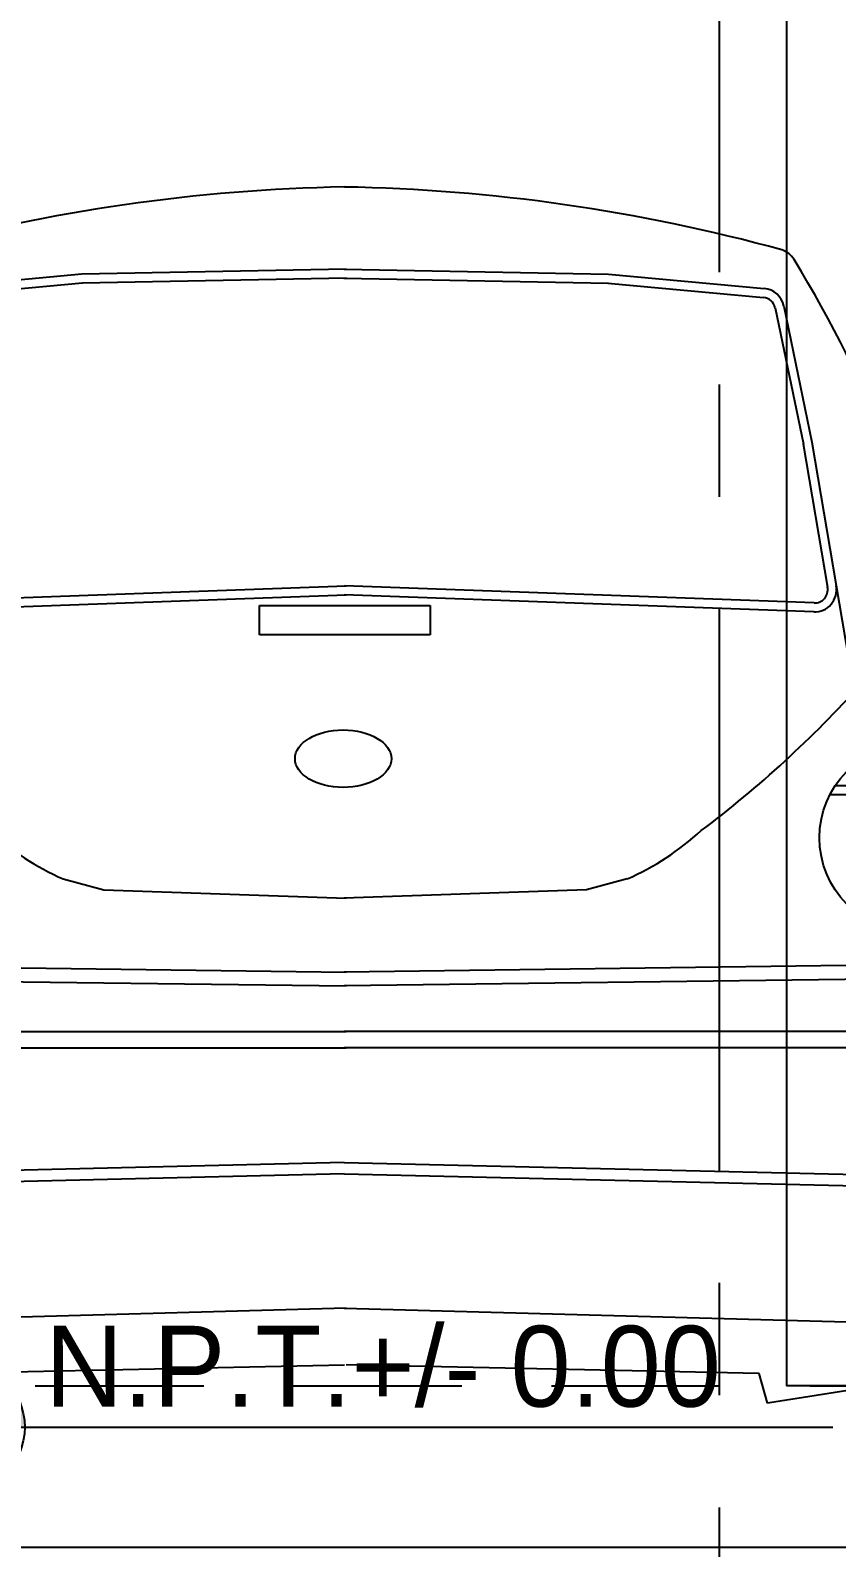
# Model space of a CAD drawing. Header units: metres. Extents: x -58 to 722, y -1100 to 345.
# Drawn here: x 203.479 to 204.377, y -505.956 to -504.267 of the extents above; entities that cross this region are included whole.
import ezdxf
from ezdxf.enums import TextEntityAlignment as Align

# ---------------------------------------------------------------- set-up
doc = ezdxf.new("R2010")
doc.units = ezdxf.units.M
doc.header["$MEASUREMENT"] = 0
for name, pattern in [('CENTER2', [1.125, 0.75, -0.125, 0.125, -0.125]), ('CENTERX2', [4, 2.5, -0.5, 0.5, -0.5]), ('HIDDEN2', [0.1875, 0.125, -0.0625])]:
    doc.linetypes.add(name, pattern=pattern)
doc.layers.get('0').update_dxf_attribs({"color": 255})
for name, color, linetype in [('A-INDICADORES', 149, 'Continuous'), ('A-TEXTOS', 131, 'Continuous'), ('AUTOS', 125, 'Continuous'), ('FSR_ARQ_007PROYECCIONES', 200, 'HIDDEN2'), ('FSR_ARQ_009ESCALERA', 40, 'Continuous'), ('FSR_ARQ_010MUROBAJO', 33, 'Continuous'), ('FSR_ARQ_016EJES', 135, 'CENTER2'), ('LOSA', 1, 'Continuous')]:
    doc.layers.add(name, color=color, linetype=linetype)
doc.styles.add('ESPACIOS', font='GOTHIC.TTF')

# ---------------------------------------------------------------- blocks, each defined once
blk = doc.blocks.new('ARP-NPT')
h = blk.add_hatch(color=256)
edge = h.paths.add_edge_path()
edge.add_ellipse((4.547473508864641e-13, 0), major_axis=(0.0530330085889924, 0.05303300858899069), ratio=0.9999999999999806, start_angle=314.99999999999943, end_angle=405.00000000000057, ccw=False)
edge.add_line((0.07500000009332553, 0), (-1.256356130241443e-13, 1.186550859046596e-15))
edge.add_line((4.547473508864641e-13, 0), (4.559339017455107e-13, 0.07500000009345113))
edge = h.paths.add_edge_path()
edge.add_line((-0.07500000009360974, 0), (-1.585814812798958e-13, -1.186550859046596e-15))
edge.add_line((4.547473508864641e-13, 0), (4.535608000274175e-13, -0.07500000009345113))
edge.add_ellipse((4.547473508864641e-13, 0), major_axis=(0.0530330085889924, 0.05303300858899069), ratio=0.9999999999999806, start_angle=134.9999999999994, end_angle=225.0000000000006, ccw=False)
for p, q in [((4.547473508864641e-13, 0.125), (4.547473508864641e-13, 0)), ((-0.1249999999995453, 0), (0.9750000000004775, 0)), ((1.023181539494544e-12, -0.125), (4.547473508864641e-13, 0))]:
    blk.add_line(p, q)
blk.add_circle((4.547473508864641e-13, 0), 0.075)
blk.add_point((-0.1249999999995453, -0.125))
at = {"layer": 'A-TEXTOS', "style": 'ESPACIOS'}
blk.add_attdef('N.P.T.', text='', height=0.09, dxfattribs=at).set_placement((0.4740896149224341, 0.02276895428546766), align=Align.CENTER)
blk = doc.blocks.new('Auto-f33')
for p, q in [((-0.2932400726302262, 1.402903834104677), (-0.4666150435358531, 1.387129161620322)), ((0.001281033653754093, 1.408658451576571), (-0.2932400726302262, 1.402903834104677)), ((-0.001200411833963244, 1.408658451576571), (0.2933206944499602, 1.402903834104677)), ((0.2933206944499602, 1.402903834104677), (0.466695665355644, 1.387129161620322)), ((-0.2923674949998372, 1.392988422032289), (-0.4657424659055209, 1.377213749547963)), ((0.001469130606210456, 1.39870525996551), (-0.2930519756777699, 1.392950642493616)), ((-0.001388508786419607, 1.39870525996551), (0.2931325974975039, 1.392950642493616)), ((0.292448116819628, 1.392988422032289), (0.4658230877252549, 1.377213749547963)), ((-0.4883838719698019, 1.367471642301837), (-0.5197947383459223, 1.215882504443584)), ((-0.4788037629658675, 1.365419237956814), (-0.5102146293419878, 1.213830100098562)), ((0.4788843847856583, 1.365419237956814), (0.5102952511617787, 1.213830100098562)), ((0.4884644937895928, 1.367471642301837), (0.5198753601657131, 1.215882504443584)), ((-0.5197947383459223, 1.215882504443584), (-0.5667477076113414, 0.9383301572475489)), ((-0.5101460016575174, 1.214194905461511), (-0.5371698481211524, 1.054449267781933)), ((0.5102266234773083, 1.214194905461511), (0.5372504699409433, 1.054449267781933)), ((0.5198753601657131, 1.215882504443584), (0.5668283294310754, 0.9383301572475489)), ((-0.5221703223396617, 1.036994922452749), (0.0009300864878127868, 1.056073417262894)), ((0.5222509441594525, 1.036994922452749), (-0.000849464668078781, 1.056073417262894)), ((-0.7010571265630574, 1.044437109804477), (-0.6635764479469799, 1.018836795126447)), ((-0.5218193751737772, 1.027046291215356), (0.001281033653754093, 1.046124786025501)), ((-0.0952959749744764, 1.034135617769323), (0.0946387814254308, 1.034135617769323)), ((-0.0952959749744764, 1.001672832044505), (-0.0952959749744764, 1.034135617769323)), ((0.521899996993568, 1.027046291215356), (-0.001200411833963244, 1.046124786025501)), ((0.0946387814254308, 1.034135617769323), (0.0946387814254308, 1.001672832044505)), ((0.6981837105896034, 1.044437109804477), (0.6607030319735259, 1.018836795126447)), ((0.0946387814254308, 1.001672832044505), (-0.0952959749744764, 1.001672832044505)), ((-0.7148909951794735, 0.8336177916093277), (-0.5455896176269448, 0.8336177916093277)), ((0.7149716169992075, 0.8336177916093277), (0.5456702394466788, 0.8336177916093277)), ((-0.7208443549408798, 0.8234125764749365), (-0.5396362578655385, 0.8234125764749365)), ((0.7209249767606138, 0.8234125764749365), (0.5397168796852725, 0.8234125764749365)), ((-0.3139560979498697, 0.7298115925360946), (-0.2687896230096953, 0.7175744989305315)), ((0.3140367197696605, 0.7298115925360946), (0.2688702448294862, 0.7175744989305315)), ((-0.2687896230096953, 0.7175744989305315), (0.001205454559965347, 0.708396678726416)), ((0.2688702448294862, 0.7175744989305315), (-0.001124832740231341, 0.708396678726416)), ((-0.6528956504141092, 0.6346781984125585), (0.001281033653754093, 0.6260463927910109)), ((0.6529762722339001, 0.6346781984125585), (-0.001200411833963244, 0.6260463927910109)), ((-0.7265256205833452, 0.6202920164917032), (0.00102692448461994, 0.6106920226346801)), ((0.7266062424031361, 0.6202920164917032), (-0.0009463026648290906, 0.6106920226346801)), ((-0.650063681345614, 0.5598696183135985), (0.001281033653754093, 0.5598696183135985)), ((0.6501443031654048, 0.5598696183135985), (-0.001200411833963244, 0.5598696183135985)), ((-0.650063681345614, 0.542010362789938), (0.001281033653754093, 0.542010362789938)), ((0.6501443031654048, 0.542010362789938), (-0.001200411833963244, 0.542010362789938)), ((-0.8601555308532056, 0.4346076819896894), (-0.8601555308532056, 0.03623518729995112)), ((0.8601555308532625, 0.4346076819896894), (0.8601555308532625, 0.03623518729995112)), ((-0.001015428977268584, 0.4141968048183458), (-0.6095949577494935, 0.3999278625844624)), ((-0.001015428977268584, 0.4142463112205519), (0.6096755795692843, 0.3999278625844624)), ((-0.001015428977268584, 0.4014402256072742), (-0.6095949577494935, 0.3871712833733909)), ((-0.001015428977268584, 0.4014897320094803), (0.6096755795692843, 0.3871712833733909)), ((0.001281033653754093, 0.2520039746413261), (-0.6302403064032092, 0.2347403633982879)), ((-0.001200411833963244, 0.2520039746413261), (0.6303209282229432, 0.2347403633982879)), ((-0.5942427920230671, 0.03623518729995112), (-0.5942427920230671, 0.2357244110536385)), ((0.5942427920231239, 0.03623518729995112), (0.5942427920231239, 0.2357244110536385)), ((-0.4609120877710211, 0.1794612103568056), (-0.0009246502758628594, 0.1889023909515117)), ((0.4609927095907551, 0.1794612103568056), (0.001005272095653709, 0.1889023909515117)), ((-0.470204639477231, 0.1464162341714541), (-0.4609120877710211, 0.1794612103568056)), ((0.4702852612970219, 0.1464162341714541), (0.4609927095907551, 0.1794612103568056)), ((-0.5910094458013759, 0.1652990777059244), (-0.470204639477231, 0.1464162341714541)), ((0.5910900676211668, 0.1652990777059244), (0.4702852612970219, 0.1464162341714541)), ((-0.8601555308532625, 0.03623518729995112), (-0.8318068367204319, 0)), ((-0.5942427920230671, 0.03623518729995112), (-0.6225914861558977, 0)), ((0.5942427920230671, 0.03623518729995112), (0.6225914861558977, 0)), ((0.8601555308532625, 0.03623518729995112), (0.8318068367204887, 0)), ((-0.8318068367204319, 0), (-0.6225914861558408, 0)), ((0.8318068367204887, 0), (0.6225914861558977, 0))]:
    blk.add_line(p, q)
for centre, major_axis, ratio, start_param, end_param in [((0.03544661455214282, -0.5338184183215162), (2.277379329935073e-12, 2.034201825663847), 0.9834667438754698, 0.01818901106970827, 0.2637456281856971), ((-0.03425698522687526, -0.5288919792083391), (-1.664934028421472e-12, 2.02915177393783), 0.9834667438753579, -0.2638420516266815, -0.01669608749390505), ((0.6514698027305599, 0.6906025293842504), (-1.91064848112615e-11, 1.378926206180799), 0.9834667438759604, 1.013955915325076, 1.36517663802543), ((-0.4790084474300329, 1.406220847888306), (-1.862448644916463e-12, 0.02488757261228564), 0.9834667438756758, 0.2939016414447246, 1.013955915264845), ((0.4790890692497669, 1.406220847888306), (1.862707651123263e-12, 0.02488757261228564), 0.9834667438756757, -1.013955915264834, -0.2939016414447142), ((-0.651389180910769, 0.6906025293842504), (1.920625757790143e-11, 1.378926206180796), 0.9834667438759624, -1.365176638025358, -1.013955915325003), ((-0.4644335994599942, 1.362340631439338), (-2.067005951449999e-12, 0.02488757261231847), 0.9834667438743778, 0.0892438926900847, 1.363139544882168), ((0.4645142212797282, 1.362340631439338), (2.066921265868805e-12, 0.02488757261231849), 0.9834667438743776, -1.363139544882171, -0.08924389269008803), ((-0.4644335994599942, 1.362340631439338), (-4.465047885070245e-13, 0.01493254356741166), 0.9834667438726324, 0.08924389274494327, 1.363139544934343), ((0.4645142212797282, 1.362340631439338), (4.465753598393474e-13, 0.01493254356741166), 0.9834667438726324, -1.363139544934338, -0.0892438927449386), ((-0.7200252255680653, 0.9870017395697346), (-6.708589699501848e-13, 0.1559820580222471), 0.9834667438751651, -0.08794845032932663, 0.8607481456355335), ((-0.7098552475875408, 1.094111182809911), (-1.60193177871262e-12, 0.04838653282877248), 0.9834667438751549, 4.222150406784172, 6.213693655078515), ((0.7069818316140868, 1.094111182809911), (1.601842837376748e-12, 0.04838653282877249), 0.9834667438751545, 0.06949165210106956, 2.061034900395411), ((0.7171518095946112, 0.9870017395697346), (6.703790307824114e-13, 0.1559820580222471), 0.9834667438751649, -0.8607481456355363, 0.08794845032932397), ((-0.8051510588824726, 1.061153900318828), (4.037739127639332e-13, 0.04224967773290109), 0.9834667438752752, 0.8553511816445925, 2.795362015762842), ((0.8022776429090186, 1.061153900318828), (-4.037739127640035e-13, 0.04224967773290109), 0.9834667438752756, 3.487823291416744, 5.427834125534995), ((-0.7867096992662823, 1.187737695775326), (-7.245416536978279e-13, 0.1677851147881523), 0.9834667438753503, 3.177759182091529, 3.945642159689632), ((0.7838362832927714, 1.187737695775326), (7.242709993622845e-13, 0.1677851147881523), 0.98346674387535, 2.337543147489951, 3.105426125088056), ((-0.5226967430885452, 1.051917869308824), (8.237595559264284e-13, 0.02488757261231022), 0.9834667438755847, 1.400451438193691, 3.1774462379789), ((-0.5226967430885452, 1.051917869308824), (3.26264402684307e-13, 0.01493254356738107), 0.9834667438760605, 1.40045143818141, 3.177446237969005), ((0.522777364908336, 1.051917869308824), (-8.235797546465973e-13, 0.02488757261231022), 0.9834667438755847, 3.105739069200693, 4.882733868985902), ((0.522777364908336, 1.051917869308824), (-3.263018612830113e-13, 0.01493254356738108), 0.98346674387606, 3.105739069210578, 4.882733868998174), ((-0.7973195173537988, 1.087271991751749), (-8.688295657006577e-13, 0.06953378110122754), 0.983466743877081, 2.815103943413569, 3.409102801959025), ((-0.7284209684000302, 1.012578443294075), (-1.132279125039689e-12, 0.04971772426771241), 0.9834667438747716, 1.419695025941008, 2.99433506729817), ((0.7255475524265762, 1.012578443294075), (1.132448619446561e-12, 0.04971772426771241), 0.9834667438747721, 3.28885023988142, 4.863490281238581), ((0.7944461013803448, 1.087271991751749), (8.687956270412116e-13, 0.06953378110122756), 0.9834667438770818, 2.874082505220561, 3.468081363766016), ((-0.6687804653769831, 0.7785860863382084), (-3.703750864204478e-13, 0.1936997766519844), 0.9834667438754248, -0.5176009453552413, 1.455547914908999), ((0.6688610871967171, 0.7785860863382084), (3.705653932163242e-13, 0.1936997766519843), 0.9834667438754245, -1.455547914908998, 0.5176009453552424), ((0.3375586645921658, 1.793273920100489), (8.77738871199116e-12, 1.255557787698153), 0.983466743875248, 2.310530609237838, 2.504993206169767), ((-0.3374780427724318, 1.793273920100489), (-8.335843243245143e-12, 1.25555778769816), 0.9834667438752482, 3.778192101010172, 3.972654697942099), ((-0.6302403064032092, 0.7756633118164302), (1.512991750406579e-12, 0.1037661570105683), 0.9834667438754008, -1.570796326780557, 4.712388980399029), ((0.6303209282229432, 0.7756633118164302), (1.512991750406579e-12, 0.1037661570105683), 0.9834667438754008, -1.570796326780557, 4.712388980399029), ((0.7822210015198721, 0.6226383464304206), (1.374541952200205e-12, 1.677304723295967), 0.9834667438754877, 1.464340405425955, 1.788332084258931), ((-0.7821403797000812, 0.6226383464304206), (-1.376649683561643e-12, 1.677304723295966), 0.9834667438754884, 4.494853222920653, 4.818844901753629), ((-0.8276596118747079, 0.738637397404375), (1.625429824150153e-13, 0.04315997494900067), 0.9834667438749151, -1.378379588345507, 0.8527952323699575), ((-0.1907682844942542, 1.017358790559172), (1.442813618560847e-12, 0.3136449348355017), 0.9834667438749932, 2.411526778403708, 2.730768756717835), ((0.1908489063140451, 1.017358790559172), (-1.442813618561244e-12, 0.3136449348355017), 0.9834667438749932, 3.55241655046175, 3.871658528775878), ((0.8277402336944988, 0.738637397404375), (-1.623379239845173e-13, 0.04315997494900067), 0.983466743874915, -0.8527952323699528, 1.378379588345511), ((-0.6705456144334789, 0.7508939260416696), (-4.133807385411057e-13, 0.1175932766388902), 0.9834667438754978, 1.629339973406099, 3.294807961233914), ((0.6706262362532129, 0.7508939260416696), (4.126932030091588e-13, 0.1175932766388902), 0.9834667438754978, 2.988377345945665, 4.65384533377348), ((-0.8388750866428154, 0.673176735443036), (3.606783977140319e-13, 0.04351386341624427), 0.9834667438760003, -1.329109860115974, 0.5836765687333032), ((0.8389557084625494, 0.673176735443036), (-3.604541510106787e-13, 0.04351386341624428), 0.983466743876, -0.5836765687332982, 1.32910986011598), ((-0.7039959753773815, 0.6862487653284575), (1.163881815585073e-12, 0.1620726467665178), 0.9834667438755921, 1.462712185440812, 2.462493264713803), ((0.7040765971971155, 0.6862487653284575), (-1.163965170294943e-12, 0.1620726467665178), 0.9834667438755925, 3.820692042465781, 4.820473121738774), ((-0.7039959753773815, 0.6683895098047969), (1.163881815585073e-12, 0.1620726467665178), 0.9834667438755921, 1.462712185440812, 2.462493264713803), ((-0.7273471972592915, 0.6911355660431582), (1.558033757023336e-12, 0.07191276882674255), 0.98346674387532, 1.716225551387141, 3.314230436109836), ((0.7274278190790255, 0.6911355660431582), (-1.557729869027222e-12, 0.07191276882674255), 0.9834667438753202, 2.968954871069753, 4.566959755792449), ((0.7040765971971155, 0.6683895098047969), (-1.163965170294943e-12, 0.1620726467665178), 0.9834667438755925, 3.820692042465781, 4.820473121738774), ((-0.7265260291189861, 0.8980107139599056), (4.929013992687409e-14, 0.346964143036055), 0.9834667438749626, 2.912220817913, 3.367591719100298), ((0.726606650938777, 0.8980107139599056), (-5.464375063052764e-14, 0.346964143036055), 0.983466743874963, 2.915593588079273, 3.37096448926657), ((-0.7265260291189861, 0.8801514584362451), (4.929013992687409e-14, 0.346964143036055), 0.9834667438749626, 2.912220817913, 3.367591719100298), ((0.726606650938777, 0.8801514584362451), (-5.464375063052764e-14, 0.346964143036055), 0.983466743874963, 2.915593588079273, 3.37096448926657), ((-0.605832409088066, 0.2875397002780176), (-6.077122744913625e-13, 0.1124532604447629), 0.9834667438754443, 0.03402782644940139, 1.28097914329993), ((0.6059130309078569, 0.2875397002780176), (6.078685388984752e-13, 0.1124532604447629), 0.9834667438754443, -1.280979143299929, -0.03402782644940006), ((-0.605832409088066, 0.2747831210669176), (-8.880506186457019e-13, 0.1124532604447626), 0.9834667438753453, 0.03402782644687008, 1.280979143297742), ((0.6059130309078569, 0.2747831210669176), (8.875818254293043e-13, 0.1124532604447626), 0.9834667438753453, -1.280979143297746, -0.03402782644687452), ((-0.538740578730085, 0.3038401488039995), (1.484183263548378e-12, 0.04881200190828849), 0.9834667438759237, -1.570796326764993, 4.712388980414593), ((-0.538740578730085, 0.3038401488039995), (-2.289866605901372e-13, 0.04369215234004283), 0.9834667438754083, 4.712388980379536, 10.99557428755912), ((-0.7484967228243136, 0.2712704754071922), (2.23292461905081e-14, 0.07959917039160387), 0.9834667438750193, 1.741374415879718, 2.762044964770346), ((0.7485773446441044, 0.2712704754071922), (-2.314418218289824e-14, 0.07959917039160387), 0.9834667438750194, 3.521140342409229, 4.541810891299858), ((-0.6318242393540459, 0.1877101598466311), (-1.118432355852931e-12, 0.04704732139576089), 0.9834667438751864, 0.02697647801389036, 1.237760422065973), ((0.6319048611738367, 0.1877101598466311), (1.118234648172439e-12, 0.04704732139576088), 0.9834667438751865, -1.237760422065977, -0.0269764780138948), ((-0.7333574863724266, 0.3554825048410635), (6.568909168973391e-13, 0.1643926488186865), 0.9834667438762846, 2.865044121849149, 3.526056409735649), ((0.7334381081922174, 0.3554825048410635), (-6.579128091440765e-13, 0.1643926488186865), 0.9834667438762843, 2.757128897443931, 3.41814118533043)]:
    blk.add_ellipse(centre, major_axis=major_axis, ratio=ratio, start_param=start_param, end_param=end_param)
blk.add_ellipse((-0.002200098549224094, 0.863711270082149), major_axis=(0.05367218700052945, 4.430107826212851e-14), ratio=0.5967033277242897)

msp = doc.modelspace()

# ---------------------------------------------------------------- linework, layer by layer
at = {"layer": 'FSR_ARQ_007PROYECCIONES', "ltscale": 1.5}
msp.add_line((195.4342563150192, -505.7755420359567), (211.8137797290898, -505.7755420359567), dxfattribs=at)
at = {"layer": 'FSR_ARQ_009ESCALERA', "ltscale": 0.005}
msp.add_line((205.4708728176125, -505.7755420359568), (204.3208728176125, -505.7755420359568), dxfattribs=at)
at = {"layer": 'FSR_ARQ_010MUROBAJO', "ltscale": 0.005}
msp.add_line((204.3208728176125, -503.5755420359568), (204.3208728176125, -505.7755420359568), dxfattribs=at)
at = {"layer": 'FSR_ARQ_016EJES', "linetype": 'CENTERX2', "ltscale": 0.25}
msp.add_line((204.245872817612, -495.9108011278093), (204.245872817612, -509.195542035957), dxfattribs=at)
at = {"layer": 'LOSA', "ltscale": 0.005}
msp.add_line((205.4708728176125, -505.9555420359567), (200.0708728176122, -505.9555420359566), dxfattribs=at)

# ---------------------------------------------------------------- block references
at = {"layer": 'A-INDICADORES'}
msp.add_blockref('ARP-NPT', (203.3974200475289, -505.8213631232373), dxfattribs=at).add_auto_attribs({'N.P.T.': 'N.P.T.+/- 0.00'})
at = {"layer": 'AUTOS', "ltscale": 0.01}
msp.add_blockref('Auto-f33', (203.8293413604039, -505.9410806788205), dxfattribs=at)

doc.saveas('drawing.dxf')
